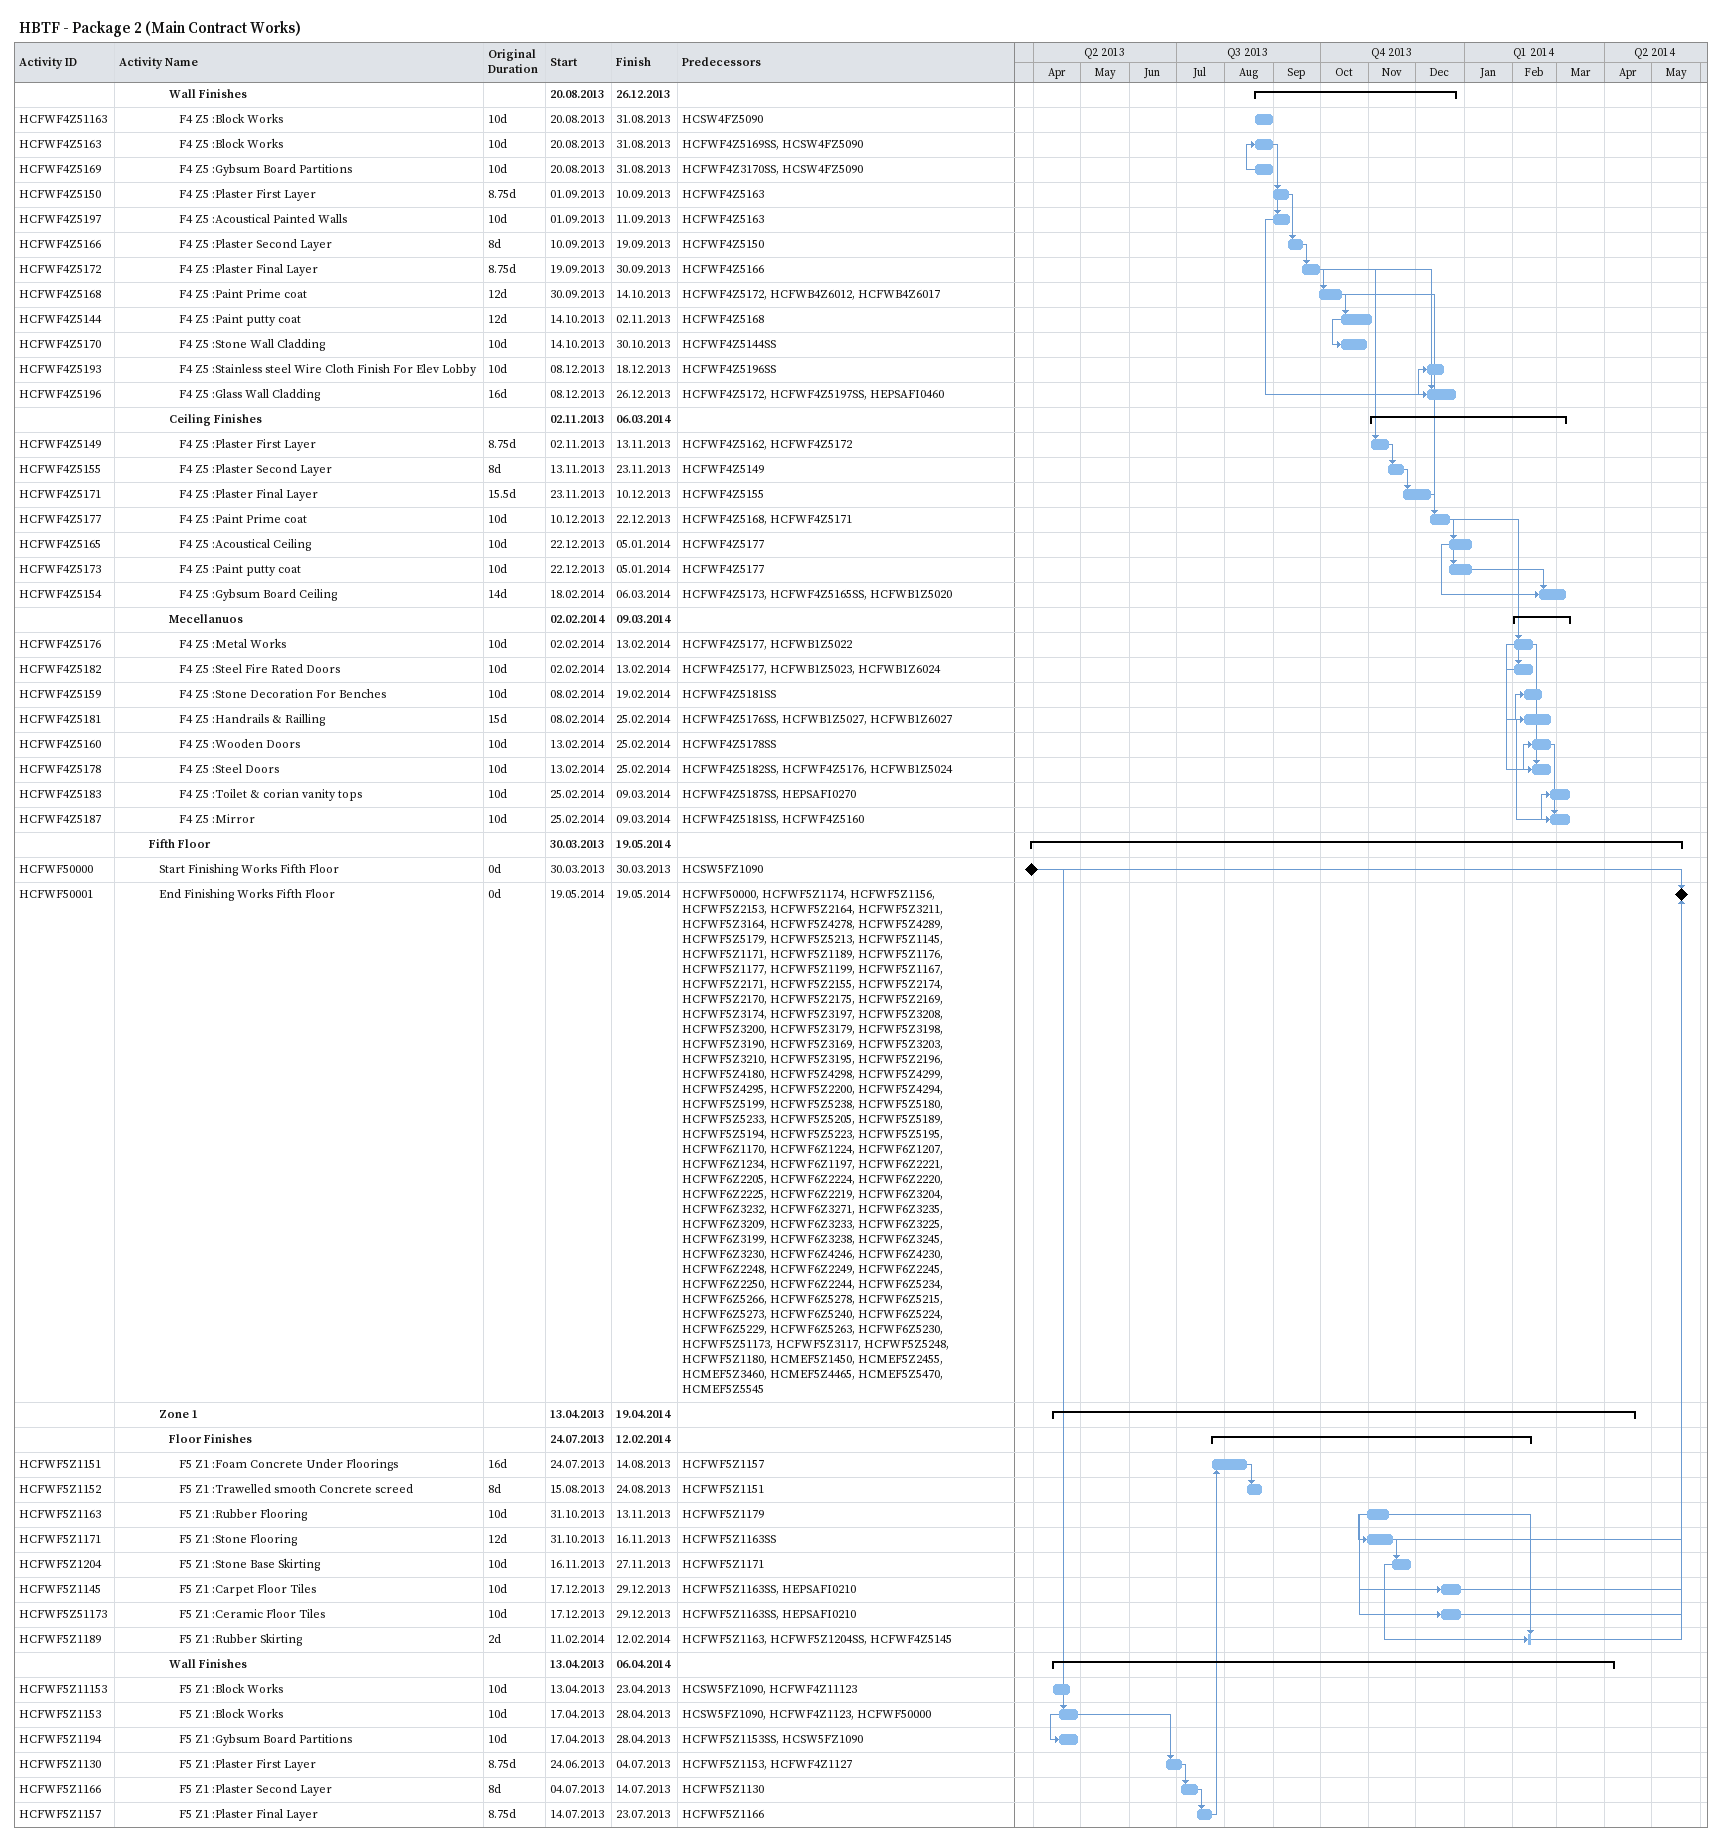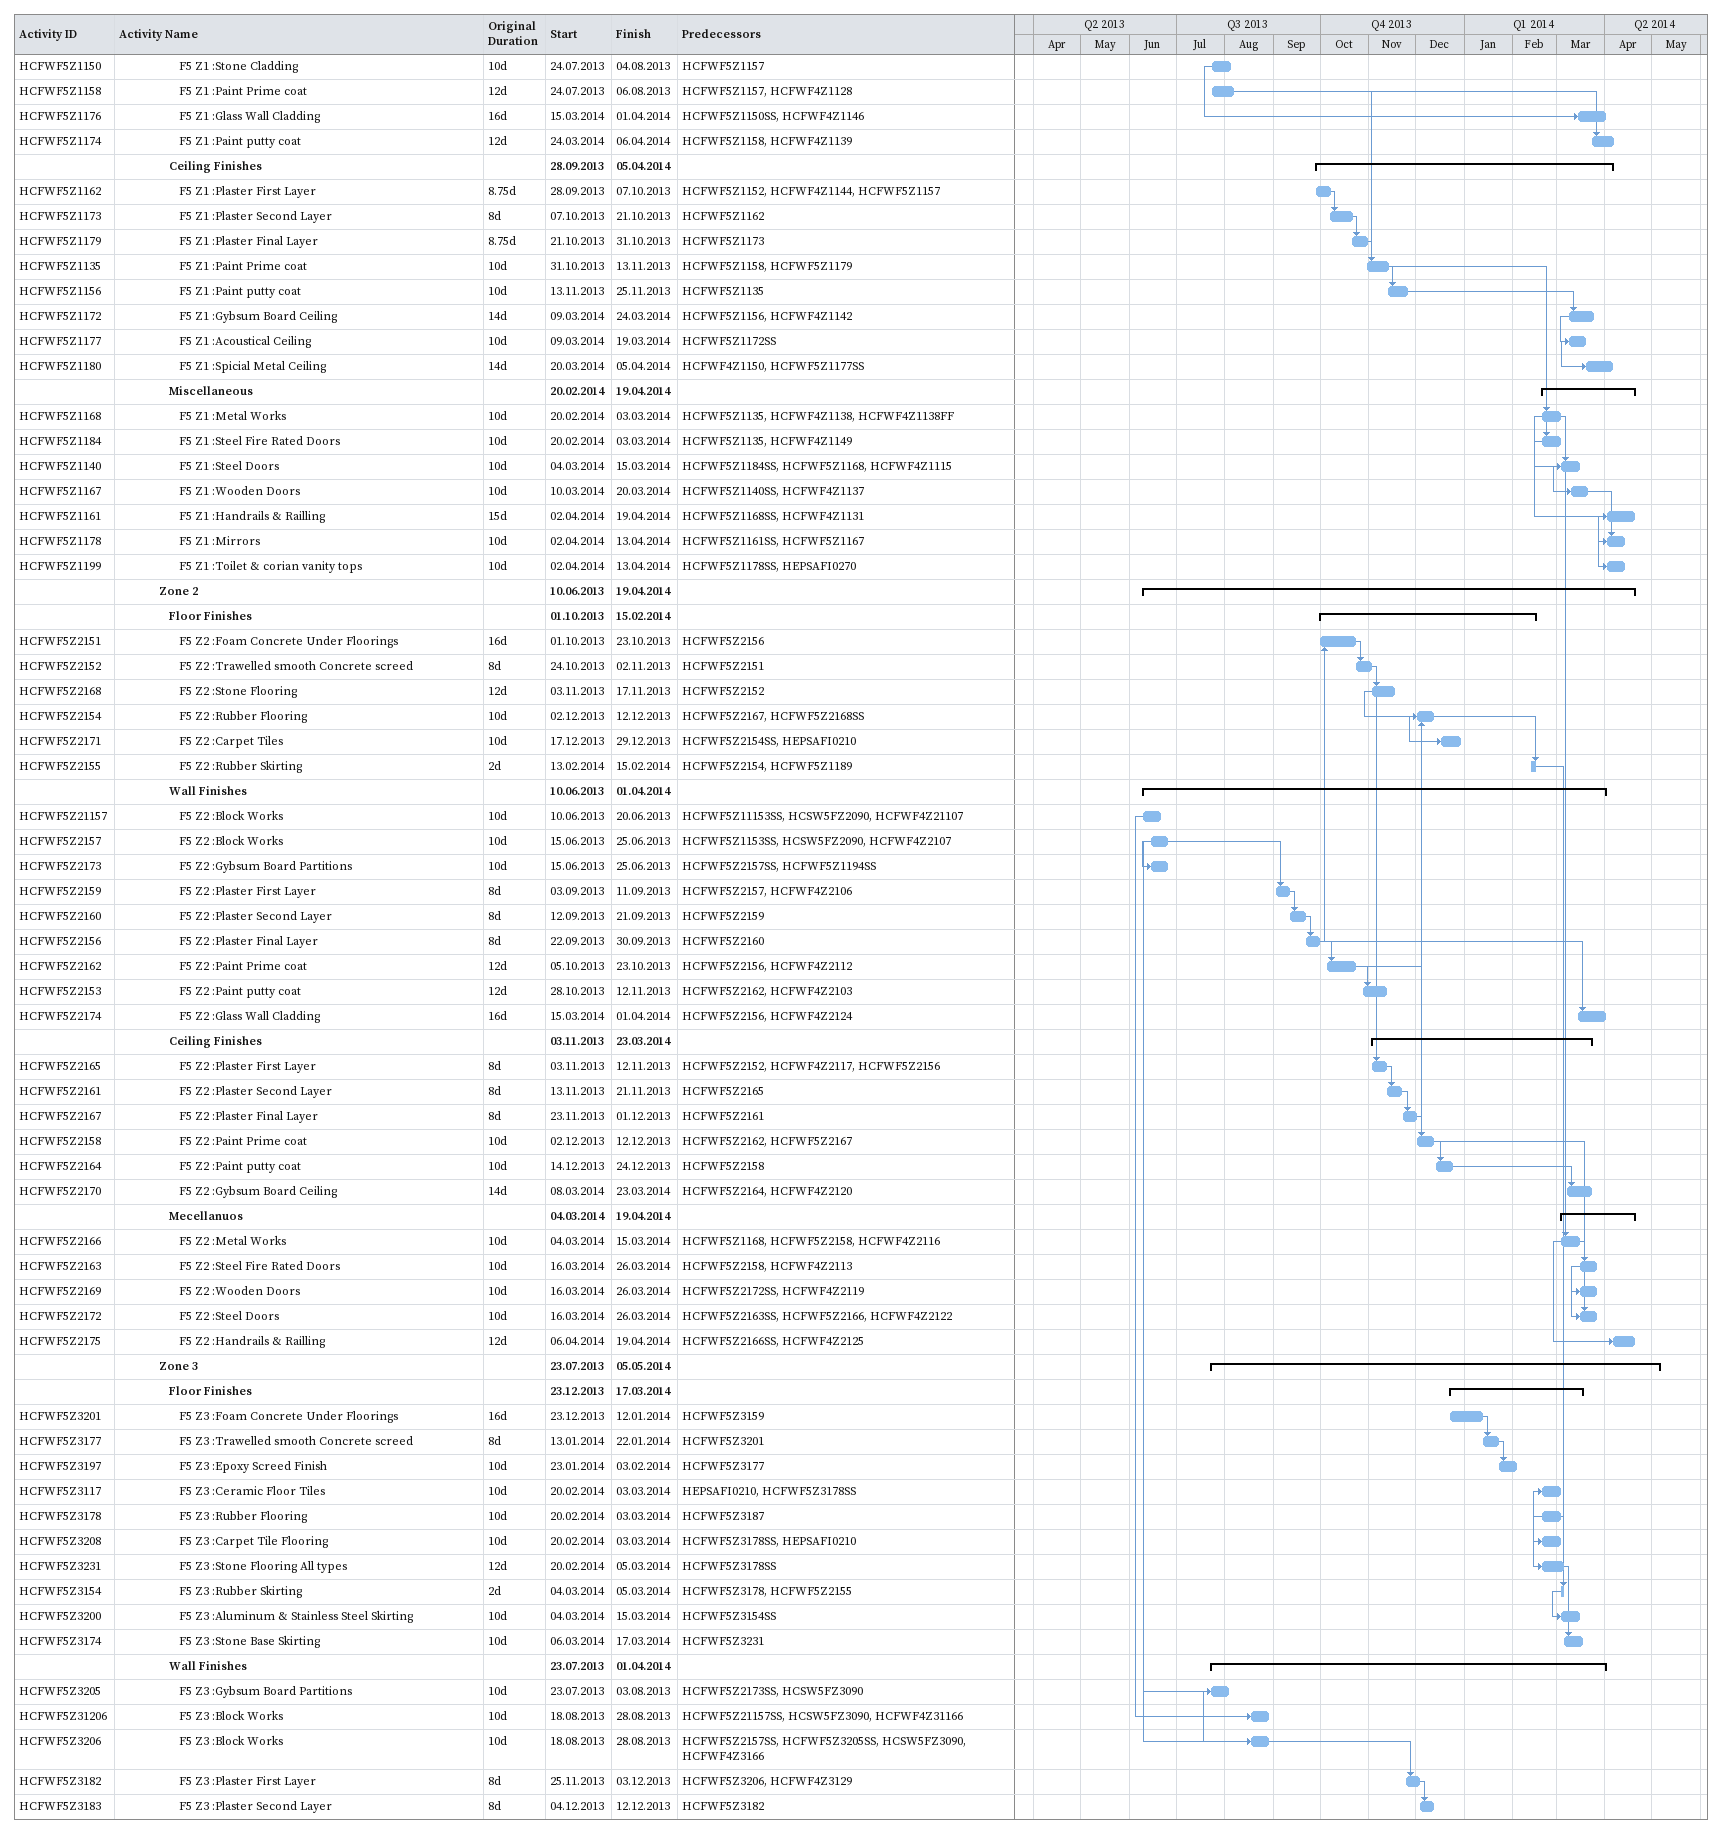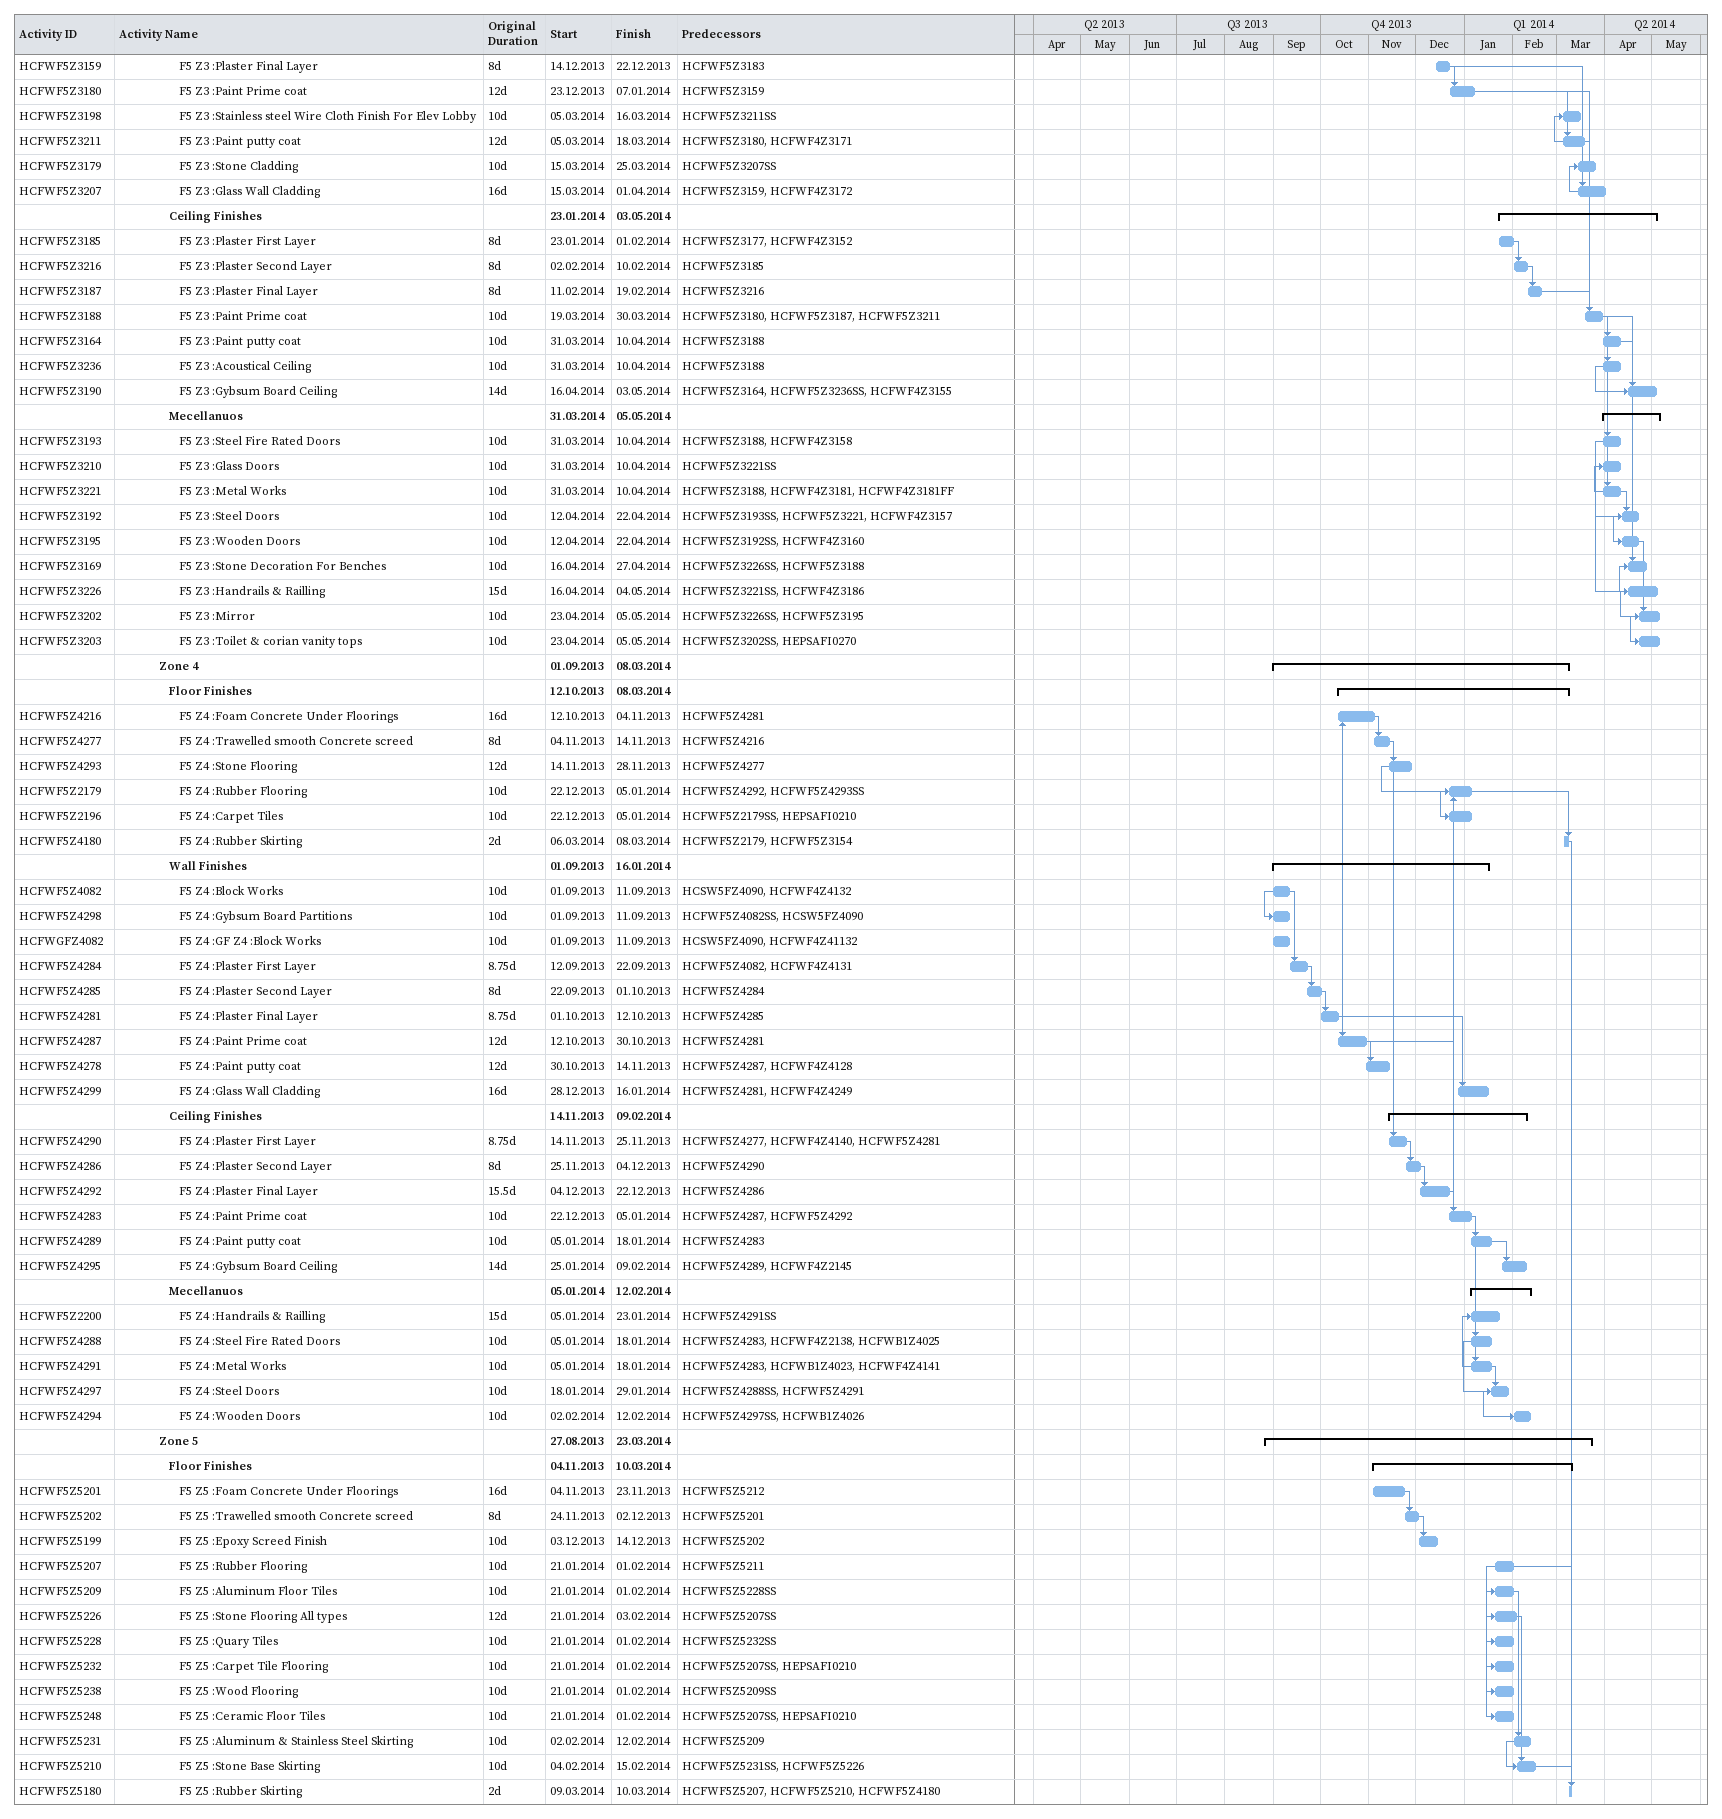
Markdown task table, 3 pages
HBTF - Package 2 (Main Contract Works)

| ID | Level | Task | Original duration | Start | Finish | Predecessors |
|---|---|---|---|---|---|---|
|  | 6 | **Wall Finishes** |  | 2013-08-20 | 2013-12-26 |  |
| HCFWF4Z51163 | 7 | F4 Z5 :Block Works | 10d | 2013-08-20 | 2013-08-31 | HCSW4FZ5090 |
| HCFWF4Z5163 | 7 | F4 Z5 :Block Works | 10d | 2013-08-20 | 2013-08-31 | HCFWF4Z5169SS, HCSW4FZ5090 |
| HCFWF4Z5169 | 7 | F4 Z5 :Gybsum Board Partitions | 10d | 2013-08-20 | 2013-08-31 | HCFWF4Z3170SS, HCSW4FZ5090 |
| HCFWF4Z5150 | 7 | F4 Z5 :Plaster First Layer | 8.75d | 2013-09-01 | 2013-09-10 | HCFWF4Z5163 |
| HCFWF4Z5197 | 7 | F4 Z5 :Acoustical Painted Walls | 10d | 2013-09-01 | 2013-09-11 | HCFWF4Z5163 |
| HCFWF4Z5166 | 7 | F4 Z5 :Plaster Second Layer | 8d | 2013-09-10 | 2013-09-19 | HCFWF4Z5150 |
| HCFWF4Z5172 | 7 | F4 Z5 :Plaster Final Layer | 8.75d | 2013-09-19 | 2013-09-30 | HCFWF4Z5166 |
| HCFWF4Z5168 | 7 | F4 Z5 :Paint Prime coat | 12d | 2013-09-30 | 2013-10-14 | HCFWF4Z5172, HCFWB4Z6012, HCFWB4Z6017 |
| HCFWF4Z5144 | 7 | F4 Z5 :Paint putty coat | 12d | 2013-10-14 | 2013-11-02 | HCFWF4Z5168 |
| HCFWF4Z5170 | 7 | F4 Z5 :Stone Wall Cladding | 10d | 2013-10-14 | 2013-10-30 | HCFWF4Z5144SS |
| HCFWF4Z5193 | 7 | F4 Z5 :Stainless steel Wire Cloth Finish For Elev Lobby | 10d | 2013-12-08 | 2013-12-18 | HCFWF4Z5196SS |
| HCFWF4Z5196 | 7 | F4 Z5 :Glass Wall Cladding | 16d | 2013-12-08 | 2013-12-26 | HCFWF4Z5172, HCFWF4Z5197SS, HEPSAFI0460 |
|  | 6 | **Ceiling Finishes** |  | 2013-11-02 | 2014-03-06 |  |
| HCFWF4Z5149 | 7 | F4 Z5 :Plaster First Layer | 8.75d | 2013-11-02 | 2013-11-13 | HCFWF4Z5162, HCFWF4Z5172 |
| HCFWF4Z5155 | 7 | F4 Z5 :Plaster Second Layer | 8d | 2013-11-13 | 2013-11-23 | HCFWF4Z5149 |
| HCFWF4Z5171 | 7 | F4 Z5 :Plaster Final Layer | 15.5d | 2013-11-23 | 2013-12-10 | HCFWF4Z5155 |
| HCFWF4Z5177 | 7 | F4 Z5 :Paint Prime coat | 10d | 2013-12-10 | 2013-12-22 | HCFWF4Z5168, HCFWF4Z5171 |
| HCFWF4Z5165 | 7 | F4 Z5 :Acoustical Ceiling | 10d | 2013-12-22 | 2014-01-05 | HCFWF4Z5177 |
| HCFWF4Z5173 | 7 | F4 Z5 :Paint putty coat | 10d | 2013-12-22 | 2014-01-05 | HCFWF4Z5177 |
| HCFWF4Z5154 | 7 | F4 Z5 :Gybsum Board Ceiling | 14d | 2014-02-18 | 2014-03-06 | HCFWF4Z5173, HCFWF4Z5165SS, HCFWB1Z5020 |
|  | 6 | **Mecellanuos** |  | 2014-02-02 | 2014-03-09 |  |
| HCFWF4Z5176 | 7 | F4 Z5 :Metal Works | 10d | 2014-02-02 | 2014-02-13 | HCFWF4Z5177, HCFWB1Z5022 |
| HCFWF4Z5182 | 7 | F4 Z5 :Steel Fire Rated Doors | 10d | 2014-02-02 | 2014-02-13 | HCFWF4Z5177, HCFWB1Z5023, HCFWB1Z6024 |
| HCFWF4Z5159 | 7 | F4 Z5 :Stone Decoration For Benches | 10d | 2014-02-08 | 2014-02-19 | HCFWF4Z5181SS |
| HCFWF4Z5181 | 7 | F4 Z5 :Handrails & Railling | 15d | 2014-02-08 | 2014-02-25 | HCFWF4Z5176SS, HCFWB1Z5027, HCFWB1Z6027 |
| HCFWF4Z5160 | 7 | F4 Z5 :Wooden Doors | 10d | 2014-02-13 | 2014-02-25 | HCFWF4Z5178SS |
| HCFWF4Z5178 | 7 | F4 Z5 :Steel Doors | 10d | 2014-02-13 | 2014-02-25 | HCFWF4Z5182SS, HCFWF4Z5176, HCFWB1Z5024 |
| HCFWF4Z5183 | 7 | F4 Z5 :Toilet & corian vanity tops | 10d | 2014-02-25 | 2014-03-09 | HCFWF4Z5187SS, HEPSAFI0270 |
| HCFWF4Z5187 | 7 | F4 Z5 :Mirror | 10d | 2014-02-25 | 2014-03-09 | HCFWF4Z5181SS, HCFWF4Z5160 |
|  | 4 | **Fifth Floor** |  | 2013-03-30 | 2014-05-19 |  |
| HCFWF50000 | 5 | Start Finishing Works Fifth Floor | 0d | 2013-03-30 | 2013-03-30 | HCSW5FZ1090 |
| HCFWF50001 | 5 | End Finishing Works Fifth Floor | 0d | 2014-05-19 | 2014-05-19 | HCFWF50000, HCFWF5Z1174, HCFWF5Z1156, HCFWF5Z2153, HCFWF5Z2164, HCFWF5Z3211, HCFWF5Z3164, HCFWF5Z4278, HCFWF5Z4289, HCFWF5Z5179, HCFWF5Z5213, HCFWF5Z1145, HCFWF5Z1171, HCFWF5Z1189, HCFWF5Z1176, HCFWF5Z1177, HCFWF5Z1199, HCFWF5Z1167, HCFWF5Z2171, HCFWF5Z2155, HCFWF5Z2174, HCFWF5Z2170, HCFWF5Z2175, HCFWF5Z2169, HCFWF5Z3174, HCFWF5Z3197, HCFWF5Z3208, HCFWF5Z3200, HCFWF5Z3179, HCFWF5Z3198, HCFWF5Z3190, HCFWF5Z3169, HCFWF5Z3203, HCFWF5Z3210, HCFWF5Z3195, HCFWF5Z2196, HCFWF5Z4180, HCFWF5Z4298, HCFWF5Z4299, HCFWF5Z4295, HCFWF5Z2200, HCFWF5Z4294, HCFWF5Z5199, HCFWF5Z5238, HCFWF5Z5180, HCFWF5Z5233, HCFWF5Z5205, HCFWF5Z5189, HCFWF5Z5194, HCFWF5Z5223, HCFWF5Z5195, HCFWF6Z1170, HCFWF6Z1224, HCFWF6Z1207, HCFWF6Z1234, HCFWF6Z1197, HCFWF6Z2221, HCFWF6Z2205, HCFWF6Z2224, HCFWF6Z2220, HCFWF6Z2225, HCFWF6Z2219, HCFWF6Z3204, HCFWF6Z3232, HCFWF6Z3271, HCFWF6Z3235, HCFWF6Z3209, HCFWF6Z3233, HCFWF6Z3225, HCFWF6Z3199, HCFWF6Z3238, HCFWF6Z3245, HCFWF6Z3230, HCFWF6Z4246, HCFWF6Z4230, HCFWF6Z2248, HCFWF6Z2249, HCFWF6Z2245, HCFWF6Z2250, HCFWF6Z2244, HCFWF6Z5234, HCFWF6Z5266, HCFWF6Z5278, HCFWF6Z5215, HCFWF6Z5273, HCFWF6Z5240, HCFWF6Z5224, HCFWF6Z5229, HCFWF6Z5263, HCFWF6Z5230, HCFWF5Z51173, HCFWF5Z3117, HCFWF5Z5248, HCFWF5Z1180, HCMEF5Z1450, HCMEF5Z2455, HCMEF5Z3460, HCMEF5Z4465, HCMEF5Z5470, HCMEF5Z5545 |
|  | 5 | **Zone 1** |  | 2013-04-13 | 2014-04-19 |  |
|  | 6 | **Floor Finishes** |  | 2013-07-24 | 2014-02-12 |  |
| HCFWF5Z1151 | 7 | F5 Z1 :Foam Concrete Under Floorings | 16d | 2013-07-24 | 2013-08-14 | HCFWF5Z1157 |
| HCFWF5Z1152 | 7 | F5 Z1 :Trawelled smooth Concrete screed | 8d | 2013-08-15 | 2013-08-24 | HCFWF5Z1151 |
| HCFWF5Z1163 | 7 | F5 Z1 :Rubber Flooring | 10d | 2013-10-31 | 2013-11-13 | HCFWF5Z1179 |
| HCFWF5Z1171 | 7 | F5 Z1 :Stone Flooring | 12d | 2013-10-31 | 2013-11-16 | HCFWF5Z1163SS |
| HCFWF5Z1204 | 7 | F5 Z1 :Stone Base Skirting | 10d | 2013-11-16 | 2013-11-27 | HCFWF5Z1171 |
| HCFWF5Z1145 | 7 | F5 Z1 :Carpet Floor Tiles | 10d | 2013-12-17 | 2013-12-29 | HCFWF5Z1163SS, HEPSAFI0210 |
| HCFWF5Z51173 | 7 | F5 Z1 :Ceramic Floor Tiles | 10d | 2013-12-17 | 2013-12-29 | HCFWF5Z1163SS, HEPSAFI0210 |
| HCFWF5Z1189 | 7 | F5 Z1 :Rubber Skirting | 2d | 2014-02-11 | 2014-02-12 | HCFWF5Z1163, HCFWF5Z1204SS, HCFWF4Z5145 |
|  | 6 | **Wall Finishes** |  | 2013-04-13 | 2014-04-06 |  |
| HCFWF5Z11153 | 7 | F5 Z1 :Block Works | 10d | 2013-04-13 | 2013-04-23 | HCSW5FZ1090, HCFWF4Z11123 |
| HCFWF5Z1153 | 7 | F5 Z1 :Block Works | 10d | 2013-04-17 | 2013-04-28 | HCSW5FZ1090, HCFWF4Z1123, HCFWF50000 |
| HCFWF5Z1194 | 7 | F5 Z1 :Gybsum Board Partitions | 10d | 2013-04-17 | 2013-04-28 | HCFWF5Z1153SS, HCSW5FZ1090 |
| HCFWF5Z1130 | 7 | F5 Z1 :Plaster First Layer | 8.75d | 2013-06-24 | 2013-07-04 | HCFWF5Z1153, HCFWF4Z1127 |
| HCFWF5Z1166 | 7 | F5 Z1 :Plaster Second Layer | 8d | 2013-07-04 | 2013-07-14 | HCFWF5Z1130 |
| HCFWF5Z1157 | 7 | F5 Z1 :Plaster Final Layer | 8.75d | 2013-07-14 | 2013-07-23 | HCFWF5Z1166 |
| HCFWF5Z1150 | 7 | F5 Z1 :Stone Cladding | 10d | 2013-07-24 | 2013-08-04 | HCFWF5Z1157 |
| HCFWF5Z1158 | 7 | F5 Z1 :Paint Prime coat | 12d | 2013-07-24 | 2013-08-06 | HCFWF5Z1157, HCFWF4Z1128 |
| HCFWF5Z1176 | 7 | F5 Z1 :Glass Wall Cladding | 16d | 2014-03-15 | 2014-04-01 | HCFWF5Z1150SS, HCFWF4Z1146 |
| HCFWF5Z1174 | 7 | F5 Z1 :Paint putty coat | 12d | 2014-03-24 | 2014-04-06 | HCFWF5Z1158, HCFWF4Z1139 |
|  | 6 | **Ceiling Finishes** |  | 2013-09-28 | 2014-04-05 |  |
| HCFWF5Z1162 | 7 | F5 Z1 :Plaster First Layer | 8.75d | 2013-09-28 | 2013-10-07 | HCFWF5Z1152, HCFWF4Z1144, HCFWF5Z1157 |
| HCFWF5Z1173 | 7 | F5 Z1 :Plaster Second Layer | 8d | 2013-10-07 | 2013-10-21 | HCFWF5Z1162 |
| HCFWF5Z1179 | 7 | F5 Z1 :Plaster Final Layer | 8.75d | 2013-10-21 | 2013-10-31 | HCFWF5Z1173 |
| HCFWF5Z1135 | 7 | F5 Z1 :Paint Prime coat | 10d | 2013-10-31 | 2013-11-13 | HCFWF5Z1158, HCFWF5Z1179 |
| HCFWF5Z1156 | 7 | F5 Z1 :Paint putty coat | 10d | 2013-11-13 | 2013-11-25 | HCFWF5Z1135 |
| HCFWF5Z1172 | 7 | F5 Z1 :Gybsum Board Ceiling | 14d | 2014-03-09 | 2014-03-24 | HCFWF5Z1156, HCFWF4Z1142 |
| HCFWF5Z1177 | 7 | F5 Z1 :Acoustical Ceiling | 10d | 2014-03-09 | 2014-03-19 | HCFWF5Z1172SS |
| HCFWF5Z1180 | 7 | F5 Z1 :Spicial Metal Ceiling | 14d | 2014-03-20 | 2014-04-05 | HCFWF4Z1150, HCFWF5Z1177SS |
|  | 6 | **Miscellaneous** |  | 2014-02-20 | 2014-04-19 |  |
| HCFWF5Z1168 | 7 | F5 Z1 :Metal Works | 10d | 2014-02-20 | 2014-03-03 | HCFWF5Z1135, HCFWF4Z1138, HCFWF4Z1138FF |
| HCFWF5Z1184 | 7 | F5 Z1 :Steel Fire Rated Doors | 10d | 2014-02-20 | 2014-03-03 | HCFWF5Z1135, HCFWF4Z1149 |
| HCFWF5Z1140 | 7 | F5 Z1 :Steel Doors | 10d | 2014-03-04 | 2014-03-15 | HCFWF5Z1184SS, HCFWF5Z1168, HCFWF4Z1115 |
| HCFWF5Z1167 | 7 | F5 Z1 :Wooden Doors | 10d | 2014-03-10 | 2014-03-20 | HCFWF5Z1140SS, HCFWF4Z1137 |
| HCFWF5Z1161 | 7 | F5 Z1 :Handrails & Railling | 15d | 2014-04-02 | 2014-04-19 | HCFWF5Z1168SS, HCFWF4Z1131 |
| HCFWF5Z1178 | 7 | F5 Z1 :Mirrors | 10d | 2014-04-02 | 2014-04-13 | HCFWF5Z1161SS, HCFWF5Z1167 |
| HCFWF5Z1199 | 7 | F5 Z1 :Toilet & corian vanity tops | 10d | 2014-04-02 | 2014-04-13 | HCFWF5Z1178SS, HEPSAFI0270 |
|  | 5 | **Zone 2** |  | 2013-06-10 | 2014-04-19 |  |
|  | 6 | **Floor Finishes** |  | 2013-10-01 | 2014-02-15 |  |
| HCFWF5Z2151 | 7 | F5 Z2 :Foam Concrete Under Floorings | 16d | 2013-10-01 | 2013-10-23 | HCFWF5Z2156 |
| HCFWF5Z2152 | 7 | F5 Z2 :Trawelled smooth Concrete screed | 8d | 2013-10-24 | 2013-11-02 | HCFWF5Z2151 |
| HCFWF5Z2168 | 7 | F5 Z2 :Stone Flooring | 12d | 2013-11-03 | 2013-11-17 | HCFWF5Z2152 |
| HCFWF5Z2154 | 7 | F5 Z2 :Rubber Flooring | 10d | 2013-12-02 | 2013-12-12 | HCFWF5Z2167, HCFWF5Z2168SS |
| HCFWF5Z2171 | 7 | F5 Z2 :Carpet Tiles | 10d | 2013-12-17 | 2013-12-29 | HCFWF5Z2154SS, HEPSAFI0210 |
| HCFWF5Z2155 | 7 | F5 Z2 :Rubber Skirting | 2d | 2014-02-13 | 2014-02-15 | HCFWF5Z2154, HCFWF5Z1189 |
|  | 6 | **Wall Finishes** |  | 2013-06-10 | 2014-04-01 |  |
| HCFWF5Z21157 | 7 | F5 Z2 :Block Works | 10d | 2013-06-10 | 2013-06-20 | HCFWF5Z11153SS, HCSW5FZ2090, HCFWF4Z21107 |
| HCFWF5Z2157 | 7 | F5 Z2 :Block Works | 10d | 2013-06-15 | 2013-06-25 | HCFWF5Z1153SS, HCSW5FZ2090, HCFWF4Z2107 |
| HCFWF5Z2173 | 7 | F5 Z2 :Gybsum Board Partitions | 10d | 2013-06-15 | 2013-06-25 | HCFWF5Z2157SS, HCFWF5Z1194SS |
| HCFWF5Z2159 | 7 | F5 Z2 :Plaster First Layer | 8d | 2013-09-03 | 2013-09-11 | HCFWF5Z2157, HCFWF4Z2106 |
| HCFWF5Z2160 | 7 | F5 Z2 :Plaster Second Layer | 8d | 2013-09-12 | 2013-09-21 | HCFWF5Z2159 |
| HCFWF5Z2156 | 7 | F5 Z2 :Plaster Final Layer | 8d | 2013-09-22 | 2013-09-30 | HCFWF5Z2160 |
| HCFWF5Z2162 | 7 | F5 Z2 :Paint Prime coat | 12d | 2013-10-05 | 2013-10-23 | HCFWF5Z2156, HCFWF4Z2112 |
| HCFWF5Z2153 | 7 | F5 Z2 :Paint putty coat | 12d | 2013-10-28 | 2013-11-12 | HCFWF5Z2162, HCFWF4Z2103 |
| HCFWF5Z2174 | 7 | F5 Z2 :Glass Wall Cladding | 16d | 2014-03-15 | 2014-04-01 | HCFWF5Z2156, HCFWF4Z2124 |
|  | 6 | **Ceiling Finishes** |  | 2013-11-03 | 2014-03-23 |  |
| HCFWF5Z2165 | 7 | F5 Z2 :Plaster First Layer | 8d | 2013-11-03 | 2013-11-12 | HCFWF5Z2152, HCFWF4Z2117, HCFWF5Z2156 |
| HCFWF5Z2161 | 7 | F5 Z2 :Plaster Second Layer | 8d | 2013-11-13 | 2013-11-21 | HCFWF5Z2165 |
| HCFWF5Z2167 | 7 | F5 Z2 :Plaster Final Layer | 8d | 2013-11-23 | 2013-12-01 | HCFWF5Z2161 |
| HCFWF5Z2158 | 7 | F5 Z2 :Paint Prime coat | 10d | 2013-12-02 | 2013-12-12 | HCFWF5Z2162, HCFWF5Z2167 |
| HCFWF5Z2164 | 7 | F5 Z2 :Paint putty coat | 10d | 2013-12-14 | 2013-12-24 | HCFWF5Z2158 |
| HCFWF5Z2170 | 7 | F5 Z2 :Gybsum Board Ceiling | 14d | 2014-03-08 | 2014-03-23 | HCFWF5Z2164, HCFWF4Z2120 |
|  | 6 | **Mecellanuos** |  | 2014-03-04 | 2014-04-19 |  |
| HCFWF5Z2166 | 7 | F5 Z2 :Metal Works | 10d | 2014-03-04 | 2014-03-15 | HCFWF5Z1168, HCFWF5Z2158, HCFWF4Z2116 |
| HCFWF5Z2163 | 7 | F5 Z2 :Steel Fire Rated Doors | 10d | 2014-03-16 | 2014-03-26 | HCFWF5Z2158, HCFWF4Z2113 |
| HCFWF5Z2169 | 7 | F5 Z2 :Wooden Doors | 10d | 2014-03-16 | 2014-03-26 | HCFWF5Z2172SS, HCFWF4Z2119 |
| HCFWF5Z2172 | 7 | F5 Z2 :Steel Doors | 10d | 2014-03-16 | 2014-03-26 | HCFWF5Z2163SS, HCFWF5Z2166, HCFWF4Z2122 |
| HCFWF5Z2175 | 7 | F5 Z2 :Handrails & Railling | 12d | 2014-04-06 | 2014-04-19 | HCFWF5Z2166SS, HCFWF4Z2125 |
|  | 5 | **Zone 3** |  | 2013-07-23 | 2014-05-05 |  |
|  | 6 | **Floor Finishes** |  | 2013-12-23 | 2014-03-17 |  |
| HCFWF5Z3201 | 7 | F5 Z3 :Foam Concrete Under Floorings | 16d | 2013-12-23 | 2014-01-12 | HCFWF5Z3159 |
| HCFWF5Z3177 | 7 | F5 Z3 :Trawelled smooth Concrete screed | 8d | 2014-01-13 | 2014-01-22 | HCFWF5Z3201 |
| HCFWF5Z3197 | 7 | F5 Z3 :Epoxy Screed Finish | 10d | 2014-01-23 | 2014-02-03 | HCFWF5Z3177 |
| HCFWF5Z3117 | 7 | F5 Z3 :Ceramic Floor Tiles | 10d | 2014-02-20 | 2014-03-03 | HEPSAFI0210, HCFWF5Z3178SS |
| HCFWF5Z3178 | 7 | F5 Z3 :Rubber Flooring | 10d | 2014-02-20 | 2014-03-03 | HCFWF5Z3187 |
| HCFWF5Z3208 | 7 | F5 Z3 :Carpet Tile Flooring | 10d | 2014-02-20 | 2014-03-03 | HCFWF5Z3178SS, HEPSAFI0210 |
| HCFWF5Z3231 | 7 | F5 Z3 :Stone Flooring All types | 12d | 2014-02-20 | 2014-03-05 | HCFWF5Z3178SS |
| HCFWF5Z3154 | 7 | F5 Z3 :Rubber Skirting | 2d | 2014-03-04 | 2014-03-05 | HCFWF5Z3178, HCFWF5Z2155 |
| HCFWF5Z3200 | 7 | F5 Z3 :Aluminum & Stainless Steel Skirting | 10d | 2014-03-04 | 2014-03-15 | HCFWF5Z3154SS |
| HCFWF5Z3174 | 7 | F5 Z3 :Stone Base Skirting | 10d | 2014-03-06 | 2014-03-17 | HCFWF5Z3231 |
|  | 6 | **Wall Finishes** |  | 2013-07-23 | 2014-04-01 |  |
| HCFWF5Z3205 | 7 | F5 Z3 :Gybsum Board Partitions | 10d | 2013-07-23 | 2013-08-03 | HCFWF5Z2173SS, HCSW5FZ3090 |
| HCFWF5Z31206 | 7 | F5 Z3 :Block Works | 10d | 2013-08-18 | 2013-08-28 | HCFWF5Z21157SS, HCSW5FZ3090, HCFWF4Z31166 |
| HCFWF5Z3206 | 7 | F5 Z3 :Block Works | 10d | 2013-08-18 | 2013-08-28 | HCFWF5Z2157SS, HCFWF5Z3205SS, HCSW5FZ3090, HCFWF4Z3166 |
| HCFWF5Z3182 | 7 | F5 Z3 :Plaster First Layer | 8d | 2013-11-25 | 2013-12-03 | HCFWF5Z3206, HCFWF4Z3129 |
| HCFWF5Z3183 | 7 | F5 Z3 :Plaster Second Layer | 8d | 2013-12-04 | 2013-12-12 | HCFWF5Z3182 |
| HCFWF5Z3159 | 7 | F5 Z3 :Plaster Final Layer | 8d | 2013-12-14 | 2013-12-22 | HCFWF5Z3183 |
| HCFWF5Z3180 | 7 | F5 Z3 :Paint Prime coat | 12d | 2013-12-23 | 2014-01-07 | HCFWF5Z3159 |
| HCFWF5Z3198 | 7 | F5 Z3 :Stainless steel Wire Cloth Finish For Elev Lobby | 10d | 2014-03-05 | 2014-03-16 | HCFWF5Z3211SS |
| HCFWF5Z3211 | 7 | F5 Z3 :Paint putty coat | 12d | 2014-03-05 | 2014-03-18 | HCFWF5Z3180, HCFWF4Z3171 |
| HCFWF5Z3179 | 7 | F5 Z3 :Stone Cladding | 10d | 2014-03-15 | 2014-03-25 | HCFWF5Z3207SS |
| HCFWF5Z3207 | 7 | F5 Z3 :Glass Wall Cladding | 16d | 2014-03-15 | 2014-04-01 | HCFWF5Z3159, HCFWF4Z3172 |
|  | 6 | **Ceiling Finishes** |  | 2014-01-23 | 2014-05-03 |  |
| HCFWF5Z3185 | 7 | F5 Z3 :Plaster First Layer | 8d | 2014-01-23 | 2014-02-01 | HCFWF5Z3177, HCFWF4Z3152 |
| HCFWF5Z3216 | 7 | F5 Z3 :Plaster Second Layer | 8d | 2014-02-02 | 2014-02-10 | HCFWF5Z3185 |
| HCFWF5Z3187 | 7 | F5 Z3 :Plaster Final Layer | 8d | 2014-02-11 | 2014-02-19 | HCFWF5Z3216 |
| HCFWF5Z3188 | 7 | F5 Z3 :Paint Prime coat | 10d | 2014-03-19 | 2014-03-30 | HCFWF5Z3180, HCFWF5Z3187, HCFWF5Z3211 |
| HCFWF5Z3164 | 7 | F5 Z3 :Paint putty coat | 10d | 2014-03-31 | 2014-04-10 | HCFWF5Z3188 |
| HCFWF5Z3236 | 7 | F5 Z3 :Acoustical Ceiling | 10d | 2014-03-31 | 2014-04-10 | HCFWF5Z3188 |
| HCFWF5Z3190 | 7 | F5 Z3 :Gybsum Board Ceiling | 14d | 2014-04-16 | 2014-05-03 | HCFWF5Z3164, HCFWF5Z3236SS, HCFWF4Z3155 |
|  | 6 | **Mecellanuos** |  | 2014-03-31 | 2014-05-05 |  |
| HCFWF5Z3193 | 7 | F5 Z3 :Steel Fire Rated Doors | 10d | 2014-03-31 | 2014-04-10 | HCFWF5Z3188, HCFWF4Z3158 |
| HCFWF5Z3210 | 7 | F5 Z3 :Glass Doors | 10d | 2014-03-31 | 2014-04-10 | HCFWF5Z3221SS |
| HCFWF5Z3221 | 7 | F5 Z3 :Metal Works | 10d | 2014-03-31 | 2014-04-10 | HCFWF5Z3188, HCFWF4Z3181, HCFWF4Z3181FF |
| HCFWF5Z3192 | 7 | F5 Z3 :Steel Doors | 10d | 2014-04-12 | 2014-04-22 | HCFWF5Z3193SS, HCFWF5Z3221, HCFWF4Z3157 |
| HCFWF5Z3195 | 7 | F5 Z3 :Wooden Doors | 10d | 2014-04-12 | 2014-04-22 | HCFWF5Z3192SS, HCFWF4Z3160 |
| HCFWF5Z3169 | 7 | F5 Z3 :Stone Decoration For Benches | 10d | 2014-04-16 | 2014-04-27 | HCFWF5Z3226SS, HCFWF5Z3188 |
| HCFWF5Z3226 | 7 | F5 Z3 :Handrails & Railling | 15d | 2014-04-16 | 2014-05-04 | HCFWF5Z3221SS, HCFWF4Z3186 |
| HCFWF5Z3202 | 7 | F5 Z3 :Mirror | 10d | 2014-04-23 | 2014-05-05 | HCFWF5Z3226SS, HCFWF5Z3195 |
| HCFWF5Z3203 | 7 | F5 Z3 :Toilet & corian vanity tops | 10d | 2014-04-23 | 2014-05-05 | HCFWF5Z3202SS, HEPSAFI0270 |
|  | 5 | **Zone 4** |  | 2013-09-01 | 2014-03-08 |  |
|  | 6 | **Floor Finishes** |  | 2013-10-12 | 2014-03-08 |  |
| HCFWF5Z4216 | 7 | F5 Z4 :Foam Concrete Under Floorings | 16d | 2013-10-12 | 2013-11-04 | HCFWF5Z4281 |
| HCFWF5Z4277 | 7 | F5 Z4 :Trawelled smooth Concrete screed | 8d | 2013-11-04 | 2013-11-14 | HCFWF5Z4216 |
| HCFWF5Z4293 | 7 | F5 Z4 :Stone Flooring | 12d | 2013-11-14 | 2013-11-28 | HCFWF5Z4277 |
| HCFWF5Z2179 | 7 | F5 Z4 :Rubber Flooring | 10d | 2013-12-22 | 2014-01-05 | HCFWF5Z4292, HCFWF5Z4293SS |
| HCFWF5Z2196 | 7 | F5 Z4 :Carpet Tiles | 10d | 2013-12-22 | 2014-01-05 | HCFWF5Z2179SS, HEPSAFI0210 |
| HCFWF5Z4180 | 7 | F5 Z4 :Rubber Skirting | 2d | 2014-03-06 | 2014-03-08 | HCFWF5Z2179, HCFWF5Z3154 |
|  | 6 | **Wall Finishes** |  | 2013-09-01 | 2014-01-16 |  |
| HCFWF5Z4082 | 7 | F5 Z4 :Block Works | 10d | 2013-09-01 | 2013-09-11 | HCSW5FZ4090, HCFWF4Z4132 |
| HCFWF5Z4298 | 7 | F5 Z4 :Gybsum Board Partitions | 10d | 2013-09-01 | 2013-09-11 | HCFWF5Z4082SS, HCSW5FZ4090 |
| HCFWGFZ4082 | 7 | F5 Z4 :GF Z4 :Block Works | 10d | 2013-09-01 | 2013-09-11 | HCSW5FZ4090, HCFWF4Z41132 |
| HCFWF5Z4284 | 7 | F5 Z4 :Plaster First Layer | 8.75d | 2013-09-12 | 2013-09-22 | HCFWF5Z4082, HCFWF4Z4131 |
| HCFWF5Z4285 | 7 | F5 Z4 :Plaster Second Layer | 8d | 2013-09-22 | 2013-10-01 | HCFWF5Z4284 |
| HCFWF5Z4281 | 7 | F5 Z4 :Plaster Final Layer | 8.75d | 2013-10-01 | 2013-10-12 | HCFWF5Z4285 |
| HCFWF5Z4287 | 7 | F5 Z4 :Paint Prime coat | 12d | 2013-10-12 | 2013-10-30 | HCFWF5Z4281 |
| HCFWF5Z4278 | 7 | F5 Z4 :Paint putty coat | 12d | 2013-10-30 | 2013-11-14 | HCFWF5Z4287, HCFWF4Z4128 |
| HCFWF5Z4299 | 7 | F5 Z4 :Glass Wall Cladding | 16d | 2013-12-28 | 2014-01-16 | HCFWF5Z4281, HCFWF4Z4249 |
|  | 6 | **Ceiling Finishes** |  | 2013-11-14 | 2014-02-09 |  |
| HCFWF5Z4290 | 7 | F5 Z4 :Plaster First Layer | 8.75d | 2013-11-14 | 2013-11-25 | HCFWF5Z4277, HCFWF4Z4140, HCFWF5Z4281 |
| HCFWF5Z4286 | 7 | F5 Z4 :Plaster Second Layer | 8d | 2013-11-25 | 2013-12-04 | HCFWF5Z4290 |
| HCFWF5Z4292 | 7 | F5 Z4 :Plaster Final Layer | 15.5d | 2013-12-04 | 2013-12-22 | HCFWF5Z4286 |
| HCFWF5Z4283 | 7 | F5 Z4 :Paint Prime coat | 10d | 2013-12-22 | 2014-01-05 | HCFWF5Z4287, HCFWF5Z4292 |
| HCFWF5Z4289 | 7 | F5 Z4 :Paint putty coat | 10d | 2014-01-05 | 2014-01-18 | HCFWF5Z4283 |
| HCFWF5Z4295 | 7 | F5 Z4 :Gybsum Board Ceiling | 14d | 2014-01-25 | 2014-02-09 | HCFWF5Z4289, HCFWF4Z2145 |
|  | 6 | **Mecellanuos** |  | 2014-01-05 | 2014-02-12 |  |
| HCFWF5Z2200 | 7 | F5 Z4 :Handrails & Railling | 15d | 2014-01-05 | 2014-01-23 | HCFWF5Z4291SS |
| HCFWF5Z4288 | 7 | F5 Z4 :Steel Fire Rated Doors | 10d | 2014-01-05 | 2014-01-18 | HCFWF5Z4283, HCFWF4Z2138, HCFWB1Z4025 |
| HCFWF5Z4291 | 7 | F5 Z4 :Metal Works | 10d | 2014-01-05 | 2014-01-18 | HCFWF5Z4283, HCFWB1Z4023, HCFWF4Z4141 |
| HCFWF5Z4297 | 7 | F5 Z4 :Steel Doors | 10d | 2014-01-18 | 2014-01-29 | HCFWF5Z4288SS, HCFWF5Z4291 |
| HCFWF5Z4294 | 7 | F5 Z4 :Wooden Doors | 10d | 2014-02-02 | 2014-02-12 | HCFWF5Z4297SS, HCFWB1Z4026 |
|  | 5 | **Zone 5** |  | 2013-08-27 | 2014-03-23 |  |
|  | 6 | **Floor Finishes** |  | 2013-11-04 | 2014-03-10 |  |
| HCFWF5Z5201 | 7 | F5 Z5 :Foam Concrete Under Floorings | 16d | 2013-11-04 | 2013-11-23 | HCFWF5Z5212 |
| HCFWF5Z5202 | 7 | F5 Z5 :Trawelled smooth Concrete screed | 8d | 2013-11-24 | 2013-12-02 | HCFWF5Z5201 |
| HCFWF5Z5199 | 7 | F5 Z5 :Epoxy Screed Finish | 10d | 2013-12-03 | 2013-12-14 | HCFWF5Z5202 |
| HCFWF5Z5207 | 7 | F5 Z5 :Rubber Flooring | 10d | 2014-01-21 | 2014-02-01 | HCFWF5Z5211 |
| HCFWF5Z5209 | 7 | F5 Z5 :Aluminum Floor Tiles | 10d | 2014-01-21 | 2014-02-01 | HCFWF5Z5228SS |
| HCFWF5Z5226 | 7 | F5 Z5 :Stone Flooring All types | 12d | 2014-01-21 | 2014-02-03 | HCFWF5Z5207SS |
| HCFWF5Z5228 | 7 | F5 Z5 :Quary Tiles | 10d | 2014-01-21 | 2014-02-01 | HCFWF5Z5232SS |
| HCFWF5Z5232 | 7 | F5 Z5 :Carpet Tile Flooring | 10d | 2014-01-21 | 2014-02-01 | HCFWF5Z5207SS, HEPSAFI0210 |
| HCFWF5Z5238 | 7 | F5 Z5 :Wood Flooring | 10d | 2014-01-21 | 2014-02-01 | HCFWF5Z5209SS |
| HCFWF5Z5248 | 7 | F5 Z5 :Ceramic Floor Tiles | 10d | 2014-01-21 | 2014-02-01 | HCFWF5Z5207SS, HEPSAFI0210 |
| HCFWF5Z5231 | 7 | F5 Z5 :Aluminum & Stainless Steel Skirting | 10d | 2014-02-02 | 2014-02-12 | HCFWF5Z5209 |
| HCFWF5Z5210 | 7 | F5 Z5 :Stone Base Skirting | 10d | 2014-02-04 | 2014-02-15 | HCFWF5Z5231SS, HCFWF5Z5226 |
| HCFWF5Z5180 | 7 | F5 Z5 :Rubber Skirting | 2d | 2014-03-09 | 2014-03-10 | HCFWF5Z5207, HCFWF5Z5210, HCFWF5Z4180 |
